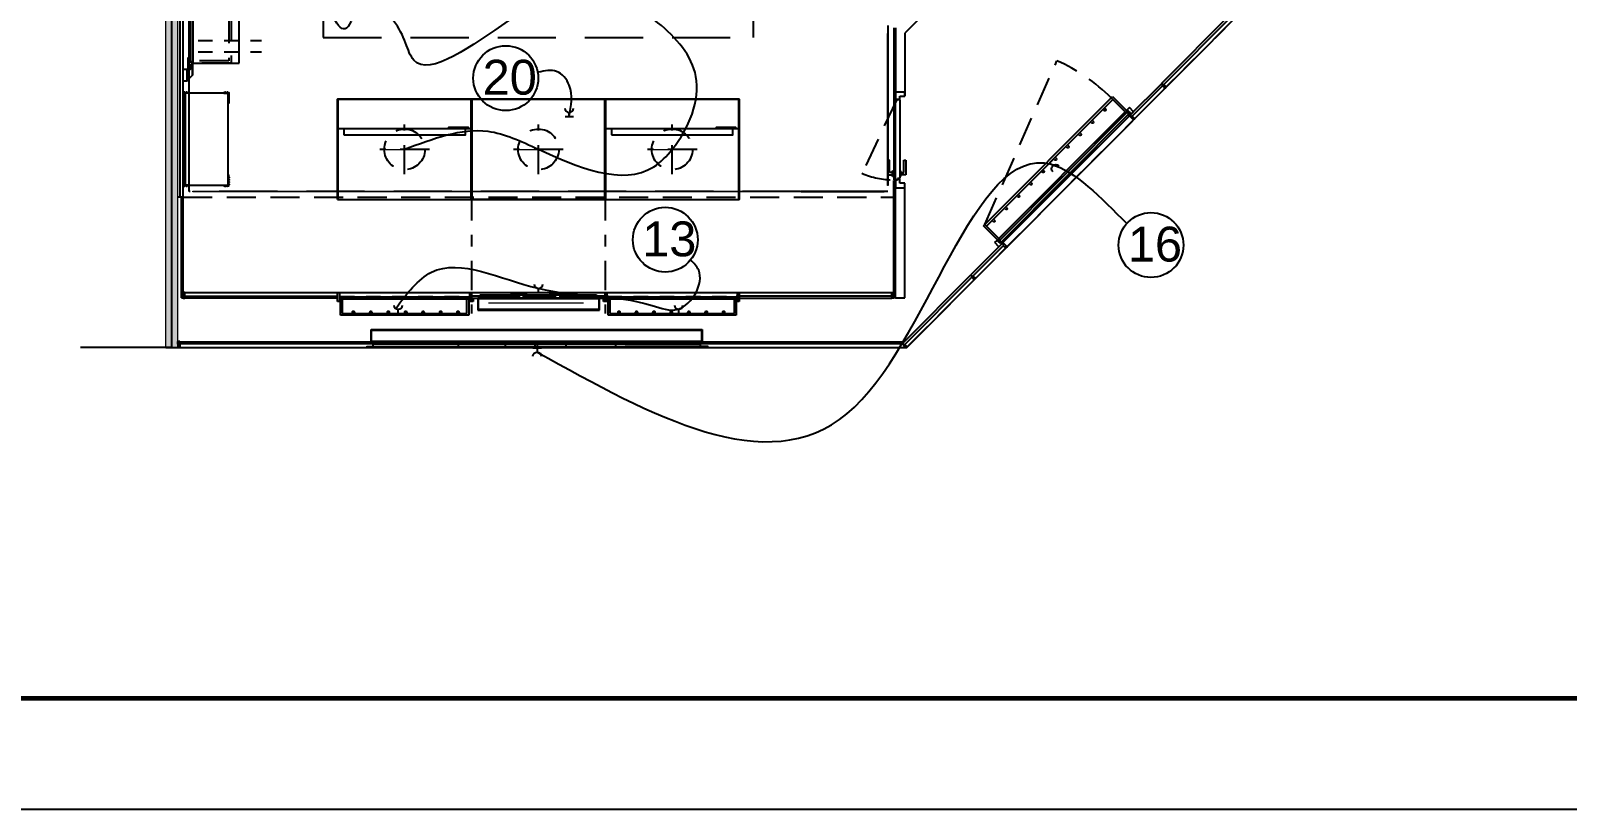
# Model space of a CAD drawing. Header units: millimetres. Extents: x 5896 to 6381, y 4295 to 4378.
# Drawn here: x 6308.44 to 6321.66, y 4349.11 to 4355.81 of the extents above; entities that cross this region are included whole.
import ezdxf

# ---------------------------------------------------------------- set-up
doc = ezdxf.new("R2010")
doc.units = ezdxf.units.MM
for name, pattern in [('DASHED', [0.75, 0.5, -0.25]), ('HIDDEN2', [0.1875, 0.125, -0.0625]), ('NASCOSTA', [0.375, 0.25, -0.125]), ('NASCOSTA2', [0.1875, 0.125, -0.0625]), ('PHANTOM2', [1.25, 0.625, -0.125, 0.125, -0.125, 0.125, -0.125]), ('TRATTEGGIATA', [0.75, 0.5, -0.25]), ('TRATTOPUNTO2', [0.5, 0.25, -0.125, 0, -0.125])]:
    doc.linetypes.add(name, pattern=pattern)
for name, color, linetype in [('A-GLAZING', 2, 'Continuous'), ('ax-arredo piani', 2, 'Continuous'), ('ax-arredo piani rossi', 1, 'Continuous'), ('ax-arredo proiezioni', 1, 'NASCOSTA'), ('ax-arredo sez', 6, 'Continuous'), ('AX-proiez vestiti', 1, 'NASCOSTA2'), ('AXlogo', 6, 'Continuous'), ('GA_X DIM', 8, 'Continuous'), ('Pareti02', 3, 'Continuous'), ('piani-rossi', 1, 'Continuous'), ('proiezioni', 2, 'NASCOSTA'), ('R-PIANI', 6, 'Continuous'), ('sezioni 02', 3, 'Continuous'), ('TESTI', 3, 'Continuous'), ('Urban', 6, 'Continuous'), ('VITI', 1, 'Continuous'), ('图框', 254, 'Continuous')]:
    doc.layers.add(name, color=color, linetype=linetype)
for name, color, linetype, true_color in [('Axis', 7, 'TRATTOPUNTO2', 0xe27a03), ('LD_beam', 7, 'DASHED', 0x7ec8c8), ('PROIEZ-FASCIONE', 7, 'TRATTEGGIATA', 0xb4b08e)]:
    doc.layers.add(name, color=color, linetype=linetype, true_color=true_color)
for name, color, linetype, lineweight, true_color in [('LD_light', 7, 'Continuous', 5, 0xf00000), ('R-HATCH', 7, 'Continuous', 9, 0xbababa), ('R-WALL', 7, 'Continuous', 9, 0xbababa)]:
    doc.layers.add(name, color=color, linetype=linetype, lineweight=lineweight, true_color=true_color)
doc.layers.add('R-BORDER', color=7, linetype='PHANTOM2', true_color=0xdb0000, plot=False)
doc.layers.add('sez-PHOTO', color=3, linetype='HIDDEN2', lineweight=15)
doc.styles.add('cart-inver', font='Arial.ttf')

# ---------------------------------------------------------------- blocks, each defined once
blk = doc.blocks.new('lamp A1')
at = {"layer": 'LD_light', "linetype": 'NASCOSTA'}
for p, q in [((300.794, 135.027), (300.794, 135.453)), ((300.581, 135.24), (301.007, 135.24))]:
    blk.add_line(p, q, dxfattribs=at)
blk.add_circle((300.794, 135.24), 0.175, dxfattribs=at)
blk = doc.blocks.new('ioo')
at = {"layer": 'LD_light', "elevation": 0}
blk.add_lwpolyline([(-3045, 2505), (-3067, 2505), (-3067, 2493), (-3045, 2493)], close=True, dxfattribs=at)
at = {"layer": 'LD_light', "ltscale": 0.1}
for radius in [11, 10]:
    blk.add_arc((-3056, 2506, 0), radius, 359.7956, 180.2044, dxfattribs=at)
blk = doc.blocks.new('bullone fianco')
at = {"layer": 'VITI'}
for p, q in [((0, 0.008), (-0.003, 0.008)), ((-0.003, 0), (-0.003, 0.007)), ((0, 0.006), (-0.003, 0.006)), ((0, 0.001), (-0.003, 0.001)), ((0, -0.001), (0, 0.008)), ((0, 0.007), (0, 0.008)), ((0, 0), (0, 0.007)), ((0, 0.007), (0, 0.007)), ((0, 0), (0, -0.001)), ((0, 0), (0, 0)), ((0, -0.001), (-0.003, -0.001))]:
    blk.add_line(p, q, dxfattribs=at)
for centre, radius, start, end in [((-0.001, 0.007), 0.00209, 147.1328, 212.8672), ((0.005, 0.004), 0.00787, 163.2213, 196.7787), ((-0.001, 0), 0.00209, 147.1328, 212.8672)]:
    blk.add_arc(centre, radius, start, end, dxfattribs=at)
blk = doc.blocks.new('112')
at = {"layer": 'R-HATCH', "ltscale": 10000}
h = blk.add_hatch(color=253, dxfattribs=at)
h.dxf.hatch_style = 1
h.paths.add_polyline_path([(6087.631, 4402.189), (6087.631, 4414.014), (6087.731, 4414.014), (6087.731, 4402.189)])
at = {"layer": 'A-GLAZING', "color": 253}
for p, q in [((6095.898, 4404.214), (6095.907, 4404.223)), ((6095.907, 4404.223), (6095.924, 4404.207)), ((6094.795, 4403.126), (6095.882, 4404.217)), ((6094.8, 4403.11), (6095.898, 4404.212)), ((6095.913, 4404.198), (6094.815, 4403.096)), ((6095.918, 4404.182), (6094.831, 4403.091)), ((6095.915, 4404.198), (6095.898, 4404.214)), ((6095.898, 4404.212), (6095.898, 4404.212)), ((6095.898, 4404.212), (6095.901, 4404.212)), ((6095.901, 4404.212), (6095.913, 4404.2)), ((6095.913, 4404.2), (6095.913, 4404.198)), ((6095.913, 4404.198), (6095.913, 4404.198)), ((6095.924, 4404.207), (6095.915, 4404.198)), ((6094.798, 4403.11), (6094.789, 4403.101)), ((6094.789, 4403.101), (6094.806, 4403.085)), ((6094.815, 4403.094), (6094.798, 4403.11)), ((6094.8, 4403.108), (6094.8, 4403.11)), ((6094.812, 4403.096), (6094.8, 4403.108)), ((6094.806, 4403.085), (6094.815, 4403.094)), ((6094.815, 4403.096), (6094.812, 4403.096))]:
    blk.add_line(p, q, dxfattribs=at)
at = {"layer": 'ax-arredo piani', "color": 253}
for p, q in [((6087.795, 4402.661), (6089.11, 4402.661)), ((6089.123, 4402.661), (6092.548, 4402.661)), ((6092.561, 4402.661), (6093.877, 4402.661))]:
    blk.add_line(p, q, dxfattribs=at)
at = {"layer": 'ax-arredo piani', "color": 253, "elevation": 0}
for points in [[(6088.263, 4404.635), (6088.263, 4405.827), (6087.863, 4405.827), (6087.863, 4404.635)], [(6088.167, 4403.585), (6088.167, 4403.585), (6088.167, 4404.377), (6088.167, 4404.377), (6088.167, 4404.377), (6087.798, 4404.377), (6087.798, 4403.585), (6088.167, 4403.585)], [(6088.17, 4404.292), (6088.167, 4404.292), (6088.167, 4404.341), (6088.17, 4404.341)], [(6089.109, 4403.461), (6090.261, 4403.461), (6090.261, 4404.326), (6089.109, 4404.326)], [(6090.261, 4403.461), (6091.41, 4403.461), (6091.41, 4404.326), (6090.261, 4404.326)], [(6090.264, 4403.464), (6091.407, 4403.464), (6091.407, 4404.323), (6090.264, 4404.323)], [(6091.41, 4403.461), (6092.562, 4403.461), (6092.562, 4404.326), (6091.41, 4404.326)], [(6089.109, 4403.461), (6089.109, 4404.072), (6090.261, 4404.072), (6090.261, 4403.461), (6090.258, 4403.461), (6090.258, 4404.069), (6089.112, 4404.069), (6089.112, 4403.461)], [(6089.162, 4404.019), (6090.208, 4404.019), (6090.208, 4404.069), (6089.162, 4404.069)], [(6090.231, 4404.072), (6090.066, 4404.072), (6090.066, 4404.085), (6090.231, 4404.085)], [(6091.41, 4403.461), (6091.41, 4404.072), (6092.562, 4404.072), (6092.562, 4403.461), (6092.559, 4403.461), (6092.559, 4404.069), (6091.413, 4404.069), (6091.413, 4403.461)], [(6091.463, 4404.019), (6092.509, 4404.019), (6092.509, 4404.069), (6091.463, 4404.069)], [(6092.532, 4404.072), (6092.367, 4404.072), (6092.367, 4404.085), (6092.532, 4404.085)], [(6088.17, 4403.67), (6088.167, 4403.67), (6088.167, 4403.621), (6088.17, 4403.621)]]:
    blk.add_lwpolyline(points, close=True, dxfattribs=at)
for points in [[(6089.112, 4404.072), (6089.109, 4404.072), (6089.109, 4404.326), (6090.261, 4404.326)], [(6090.261, 4404.326), (6090.261, 4404.072), (6090.258, 4404.072), (6090.258, 4404.323), (6089.112, 4404.323), (6089.112, 4404.072)], [(6091.413, 4404.072), (6091.41, 4404.072), (6091.41, 4404.326), (6092.562, 4404.326)], [(6092.562, 4404.326), (6092.562, 4404.072), (6092.559, 4404.072), (6092.559, 4404.323), (6091.413, 4404.323), (6091.413, 4404.072)]]:
    blk.add_lwpolyline(points, dxfattribs=at)
at = {"layer": 'ax-arredo piani rossi', "color": 253}
for p, q in [((6090.335, 4402.631), (6090.335, 4402.641)), ((6090.335, 4402.641), (6091.335, 4402.641)), ((6090.74, 4402.641), (6090.596, 4402.641)), ((6090.596, 4402.641), (6090.596, 4402.631)), ((6090.74, 4402.631), (6090.74, 4402.641)), ((6091.077, 4402.641), (6090.928, 4402.641)), ((6090.928, 4402.641), (6090.928, 4402.631)), ((6091.077, 4402.631), (6091.077, 4402.641)), ((6091.335, 4402.641), (6091.335, 4402.631)), ((6090.236, 4402.621), (6089.134, 4402.621)), ((6089.149, 4402.606), (6090.221, 4402.606)), ((6090.63, 4402.631), (6090.335, 4402.631)), ((6090.596, 4402.631), (6090.63, 4402.631)), ((6090.706, 4402.631), (6090.74, 4402.631)), ((6090.928, 4402.631), (6090.983, 4402.631)), ((6091.335, 4402.631), (6091.019, 4402.631)), ((6091.019, 4402.631), (6091.077, 4402.631)), ((6092.537, 4402.621), (6091.435, 4402.621)), ((6091.45, 4402.606), (6092.522, 4402.606))]:
    blk.add_line(p, q, dxfattribs=at)
at = {"layer": 'ax-arredo proiezioni', "color": 253, "elevation": 0}
for points in [[(6087.883, 4405.827), (6088.192, 4405.827), (6088.192, 4404.635), (6087.883, 4404.635)], [(6087.883, 4405.807), (6088.172, 4405.807), (6088.172, 4404.655), (6087.883, 4404.655)]]:
    blk.add_lwpolyline(points, dxfattribs=at)
at = {"layer": 'ax-arredo sez', "color": 253}
for p, q in [((6093.891, 4404.938), (6093.891, 4404.326)), ((6093.906, 4404.938), (6093.906, 4404.326)), ((6093.906, 4404.321), (6093.891, 4404.321)), ((6093.891, 4404.321), (6093.891, 4403.631)), ((6093.906, 4403.631), (6093.906, 4404.321)), ((6095.762, 4404.337), (6094.675, 4403.246)), ((6094.689, 4403.232), (6095.776, 4404.323)), ((6095.762, 4404.337), (6095.772, 4404.348)), ((6095.776, 4404.323), (6095.762, 4404.337)), ((6095.882, 4404.217), (6095.762, 4404.337)), ((6095.772, 4404.348), (6095.893, 4404.228)), ((6095.893, 4404.228), (6095.882, 4404.217)), ((6093.891, 4403.631), (6093.906, 4403.631)), ((6093.891, 4402.616), (6093.891, 4403.626)), ((6093.906, 4402.616), (6093.906, 4403.626)), ((6087.766, 4402.616), (6087.766, 4403.481)), ((6087.781, 4402.631), (6087.781, 4403.481)), ((6094.664, 4403.235), (6094.675, 4403.246)), ((6094.785, 4403.115), (6094.664, 4403.235)), ((6094.675, 4403.246), (6094.689, 4403.232)), ((6094.675, 4403.246), (6094.795, 4403.126)), ((6094.795, 4403.126), (6094.785, 4403.115)), ((6087.782, 4402.661), (6087.781, 4402.66)), ((6087.781, 4402.66), (6087.781, 4402.631)), ((6087.795, 4402.661), (6087.782, 4402.661)), ((6087.796, 4402.66), (6087.795, 4402.661)), ((6087.796, 4402.614), (6087.796, 4402.66)), ((6089.109, 4402.66), (6089.11, 4402.661)), ((6089.109, 4402.583), (6089.109, 4402.66)), ((6089.11, 4402.661), (6089.123, 4402.661)), ((6089.123, 4402.661), (6089.124, 4402.66)), ((6089.124, 4402.66), (6089.124, 4402.631)), ((6090.246, 4402.66), (6090.247, 4402.661)), ((6090.246, 4402.583), (6090.246, 4402.66)), ((6090.247, 4402.661), (6090.26, 4402.661)), ((6090.26, 4402.661), (6090.261, 4402.66)), ((6090.261, 4402.66), (6090.261, 4402.631)), ((6090.639, 4402.641), (6090.63, 4402.641)), ((6090.63, 4402.641), (6090.63, 4402.614)), ((6090.639, 4402.614), (6090.639, 4402.641)), ((6090.674, 4402.641), (6090.706, 4402.641)), ((6090.674, 4402.614), (6090.674, 4402.641)), ((6090.706, 4402.641), (6090.706, 4402.614)), ((6090.83, 4402.641), (6090.838, 4402.641)), ((6090.83, 4402.614), (6090.83, 4402.641)), ((6090.838, 4402.641), (6090.838, 4402.614)), ((6090.983, 4402.641), (6091.019, 4402.641)), ((6090.983, 4402.614), (6090.983, 4402.641)), ((6091.019, 4402.641), (6091.019, 4402.614)), ((6091.41, 4402.66), (6091.411, 4402.661)), ((6091.41, 4402.583), (6091.41, 4402.66)), ((6091.411, 4402.661), (6091.424, 4402.661)), ((6091.424, 4402.661), (6091.425, 4402.66)), ((6091.425, 4402.66), (6091.425, 4402.631)), ((6092.547, 4402.66), (6092.548, 4402.661)), ((6092.547, 4402.583), (6092.547, 4402.66)), ((6092.548, 4402.661), (6092.561, 4402.661)), ((6092.561, 4402.661), (6092.562, 4402.66)), ((6092.562, 4402.66), (6092.562, 4402.631)), ((6093.876, 4402.66), (6093.877, 4402.661)), ((6093.876, 4402.614), (6093.876, 4402.66)), ((6093.877, 4402.661), (6093.89, 4402.661)), ((6093.89, 4402.661), (6093.891, 4402.66)), ((6093.891, 4402.66), (6093.891, 4402.631)), ((6087.766, 4402.616), (6087.781, 4402.616)), ((6087.781, 4402.631), (6087.781, 4402.631)), ((6087.781, 4402.631), (6087.781, 4402.614)), ((6087.781, 4402.614), (6087.796, 4402.614)), ((6087.796, 4402.614), (6087.796, 4402.631)), ((6087.796, 4402.631), (6089.109, 4402.631)), ((6089.109, 4402.614), (6087.796, 4402.614)), ((6089.124, 4402.583), (6089.109, 4402.583)), ((6089.124, 4402.631), (6089.124, 4402.631)), ((6089.124, 4402.631), (6089.124, 4402.583)), ((6089.128, 4402.631), (6089.126, 4402.631)), ((6089.126, 4402.631), (6089.126, 4402.616)), ((6089.126, 4402.616), (6089.132, 4402.616)), ((6089.128, 4402.618), (6089.128, 4402.631)), ((6089.132, 4402.618), (6089.128, 4402.618)), ((6089.134, 4402.631), (6089.132, 4402.631)), ((6089.132, 4402.631), (6089.132, 4402.618)), ((6089.132, 4402.616), (6089.132, 4402.599)), ((6089.132, 4402.599), (6089.134, 4402.599)), ((6089.134, 4402.599), (6089.134, 4402.631)), ((6089.134, 4402.621), (6089.149, 4402.606)), ((6089.134, 4402.466), (6089.134, 4402.621)), ((6089.149, 4402.606), (6089.149, 4402.481)), ((6090.221, 4402.606), (6090.236, 4402.621)), ((6090.221, 4402.481), (6090.221, 4402.606)), ((6090.236, 4402.599), (6090.236, 4402.631)), ((6090.236, 4402.631), (6090.238, 4402.631)), ((6090.236, 4402.621), (6090.236, 4402.466)), ((6090.238, 4402.599), (6090.236, 4402.599)), ((6090.238, 4402.631), (6090.238, 4402.618)), ((6090.238, 4402.618), (6090.242, 4402.618)), ((6090.244, 4402.616), (6090.238, 4402.616)), ((6090.238, 4402.616), (6090.238, 4402.599)), ((6090.242, 4402.618), (6090.242, 4402.631)), ((6090.242, 4402.631), (6090.244, 4402.631)), ((6090.244, 4402.631), (6090.244, 4402.616)), ((6090.261, 4402.583), (6090.246, 4402.583)), ((6090.63, 4402.631), (6090.261, 4402.631)), ((6090.261, 4402.631), (6090.261, 4402.614)), ((6090.261, 4402.631), (6090.261, 4402.631)), ((6090.261, 4402.631), (6090.261, 4402.583)), ((6090.261, 4402.614), (6090.63, 4402.614)), ((6090.261, 4402.614), (6090.276, 4402.614)), ((6090.261, 4402.583), (6090.261, 4402.614)), ((6090.276, 4402.583), (6090.261, 4402.583)), ((6090.276, 4402.614), (6090.276, 4402.583)), ((6090.32, 4402.614), (6090.316, 4402.614)), ((6090.316, 4402.614), (6090.316, 4402.51)), ((6090.316, 4402.51), (6091.36, 4402.51)), ((6090.32, 4402.514), (6090.32, 4402.614)), ((6091.356, 4402.614), (6090.32, 4402.614)), ((6090.32, 4402.614), (6090.32, 4402.611)), ((6090.32, 4402.611), (6091.356, 4402.611)), ((6091.356, 4402.514), (6090.32, 4402.514)), ((6090.63, 4402.614), (6090.639, 4402.614)), ((6090.674, 4402.631), (6090.639, 4402.631)), ((6090.639, 4402.631), (6090.674, 4402.631)), ((6090.639, 4402.631), (6090.674, 4402.631)), ((6090.639, 4402.614), (6090.674, 4402.614)), ((6090.706, 4402.614), (6090.674, 4402.614)), ((6090.83, 4402.631), (6090.706, 4402.631)), ((6090.706, 4402.631), (6090.83, 4402.631)), ((6090.706, 4402.614), (6090.83, 4402.614)), ((6090.838, 4402.614), (6090.83, 4402.614)), ((6090.983, 4402.631), (6090.838, 4402.631)), ((6090.838, 4402.631), (6090.983, 4402.631)), ((6090.838, 4402.614), (6090.983, 4402.614)), ((6091.019, 4402.614), (6090.983, 4402.614)), ((6091.41, 4402.631), (6091.019, 4402.631)), ((6091.019, 4402.614), (6091.41, 4402.614)), ((6091.356, 4402.614), (6091.356, 4402.514)), ((6091.36, 4402.614), (6091.356, 4402.614)), ((6091.356, 4402.611), (6091.356, 4402.614)), ((6091.36, 4402.51), (6091.36, 4402.614)), ((6091.395, 4402.614), (6091.41, 4402.614)), ((6091.395, 4402.583), (6091.395, 4402.614)), ((6091.41, 4402.583), (6091.395, 4402.583)), ((6091.41, 4402.614), (6091.41, 4402.631)), ((6091.41, 4402.614), (6091.41, 4402.583)), ((6091.425, 4402.583), (6091.41, 4402.583)), ((6091.425, 4402.631), (6091.425, 4402.631)), ((6091.425, 4402.631), (6091.425, 4402.583)), ((6091.429, 4402.631), (6091.427, 4402.631)), ((6091.427, 4402.631), (6091.427, 4402.616)), ((6091.427, 4402.616), (6091.433, 4402.616)), ((6091.429, 4402.618), (6091.429, 4402.631)), ((6091.433, 4402.618), (6091.429, 4402.618)), ((6091.435, 4402.631), (6091.433, 4402.631)), ((6091.433, 4402.631), (6091.433, 4402.618)), ((6091.433, 4402.616), (6091.433, 4402.599)), ((6091.433, 4402.599), (6091.435, 4402.599)), ((6091.435, 4402.599), (6091.435, 4402.631)), ((6091.435, 4402.621), (6091.45, 4402.606)), ((6091.435, 4402.466), (6091.435, 4402.621)), ((6091.45, 4402.606), (6091.45, 4402.481)), ((6092.522, 4402.606), (6092.537, 4402.621)), ((6092.522, 4402.481), (6092.522, 4402.606)), ((6092.537, 4402.599), (6092.537, 4402.631)), ((6092.537, 4402.631), (6092.539, 4402.631)), ((6092.537, 4402.621), (6092.537, 4402.466)), ((6092.539, 4402.599), (6092.537, 4402.599)), ((6092.539, 4402.631), (6092.539, 4402.618)), ((6092.539, 4402.618), (6092.543, 4402.618)), ((6092.545, 4402.616), (6092.539, 4402.616)), ((6092.539, 4402.616), (6092.539, 4402.599)), ((6092.543, 4402.618), (6092.543, 4402.631)), ((6092.543, 4402.631), (6092.545, 4402.631)), ((6092.545, 4402.631), (6092.545, 4402.616)), ((6092.562, 4402.583), (6092.547, 4402.583)), ((6093.876, 4402.631), (6092.562, 4402.631)), ((6092.562, 4402.631), (6092.562, 4402.631)), ((6092.562, 4402.631), (6092.562, 4402.583)), ((6092.562, 4402.614), (6093.876, 4402.614)), ((6093.876, 4402.614), (6093.876, 4402.631)), ((6093.891, 4402.614), (6093.876, 4402.614)), ((6093.891, 4402.631), (6093.891, 4402.631)), ((6093.891, 4402.631), (6093.891, 4402.614)), ((6090.236, 4402.466), (6089.134, 4402.466)), ((6089.149, 4402.481), (6090.221, 4402.481)), ((6092.537, 4402.466), (6091.435, 4402.466)), ((6091.45, 4402.481), (6092.522, 4402.481)), ((6089.396, 4402.238), (6089.396, 4402.343)), ((6089.396, 4402.343), (6092.244, 4402.343)), ((6089.401, 4402.238), (6089.401, 4402.338)), ((6089.401, 4402.338), (6092.239, 4402.338)), ((6092.239, 4402.338), (6092.239, 4402.238)), ((6092.244, 4402.343), (6092.244, 4402.238))]:
    blk.add_line(p, q, dxfattribs=at)
at = {"layer": 'ax-arredo sez', "color": 253, "elevation": 0}
for points in [[(6087.857, 4404.646), (6087.842, 4404.646), (6087.842, 4405.816), (6087.857, 4405.816), (6087.857, 4405.827), (6087.861, 4405.827), (6087.861, 4404.635), (6087.857, 4404.635), (6087.857, 4404.646)], [(6087.811, 4404.481), (6087.861, 4404.531), (6087.861, 4404.627), (6087.857, 4404.627), (6087.857, 4404.616), (6087.842, 4404.616), (6087.842, 4404.581), (6087.811, 4404.581), (6087.811, 4404.481), (6087.811, 4404.481)], [(6087.784, 4404.341), (6087.781, 4404.341), (6087.781, 4404.381), (6087.821, 4404.381), (6087.821, 4404.378), (6087.784, 4404.378), (6087.784, 4404.341)], [(6088.168, 4404.341), (6088.171, 4404.341), (6088.171, 4404.381), (6088.131, 4404.381), (6088.131, 4404.378), (6088.168, 4404.378), (6088.168, 4404.341)], [(6087.784, 4403.621), (6087.781, 4403.621), (6087.781, 4403.581), (6087.821, 4403.581), (6087.821, 4403.584), (6087.784, 4403.584), (6087.784, 4403.621)], [(6088.168, 4403.621), (6088.171, 4403.621), (6088.171, 4403.581), (6088.131, 4403.581), (6088.131, 4403.584), (6088.168, 4403.584), (6088.168, 4403.621)]]:
    blk.add_lwpolyline(points, dxfattribs=at)
for points in [[(6087.861, 4404.635), (6087.861, 4405.827), (6087.862, 4405.827), (6087.862, 4404.635)], [(6087.827, 4404.681), (6087.827, 4404.581), (6087.824, 4404.581), (6087.824, 4404.681)], [(6087.827, 4404.681), (6087.827, 4404.581), (6087.824, 4404.581), (6087.824, 4404.681)], [(6087.827, 4404.681), (6087.827, 4404.646), (6087.842, 4404.646), (6087.842, 4404.681)], [(6087.827, 4404.681), (6087.827, 4404.646), (6087.842, 4404.646), (6087.842, 4404.681)], [(6087.857, 4404.646), (6087.857, 4404.616), (6087.827, 4404.616), (6087.827, 4404.646)], [(6087.857, 4404.646), (6087.857, 4404.616), (6087.827, 4404.616), (6087.827, 4404.646)], [(6087.854, 4404.643), (6087.854, 4404.619), (6087.83, 4404.619), (6087.83, 4404.643)], [(6087.854, 4404.643), (6087.854, 4404.619), (6087.83, 4404.619), (6087.83, 4404.643)], [(6087.861, 4404.531), (6087.861, 4404.627), (6087.862, 4404.627), (6087.862, 4404.531)], [(6087.842, 4404.616), (6087.842, 4404.581), (6087.827, 4404.581), (6087.827, 4404.616)], [(6087.842, 4404.616), (6087.842, 4404.581), (6087.827, 4404.581), (6087.827, 4404.616)], [(6087.797, 4403.584), (6087.784, 4403.584), (6087.784, 4404.378), (6087.797, 4404.378)]]:
    blk.add_lwpolyline(points, close=True, dxfattribs=at)
at = {"layer": 'AX-proiez vestiti', "color": 253}
for p, q in [((6087.909, 4404.831), (6088.454, 4404.831)), ((6087.909, 4404.731), (6088.454, 4404.731))]:
    blk.add_line(p, q, dxfattribs=at)
at = {"layer": 'Axis', "color": 253}
for p, q in [((6090.261, 4403.532), (6090.261, 4402.481)), ((6091.41, 4403.532), (6091.41, 4402.481))]:
    blk.add_line(p, q, dxfattribs=at)
at = {"layer": 'AXlogo', "color": 253}
for p, q in [((6089.415, 4402.194), (6089.415, 4402.219)), ((6089.415, 4402.219), (6092.228, 4402.219)), ((6092.228, 4402.194), (6089.415, 4402.194)), ((6092.228, 4402.219), (6092.228, 4402.194))]:
    blk.add_line(p, q, dxfattribs=at)
at = {"layer": 'DEFPOINTS', "color": 253}
for p, q in [((6087.811, 4404.581), (6087.781, 4404.581)), ((6087.811, 4404.481), (6087.781, 4404.481)), ((6087.811, 4404.381), (6087.781, 4404.381))]:
    blk.add_line(p, q, dxfattribs=at)
at = {"layer": 'Pareti02', "color": 253}
for p, q in [((6087.756, 4403.481), (6087.756, 4411.881)), ((6087.781, 4403.481), (6087.781, 4411.881)), ((6095.331, 4406.242), (6093.986, 4404.892)), ((6093.986, 4404.892), (6093.986, 4404.406)), ((6093.986, 4404.508), (6093.986, 4404.351)), ((6096.196, 4404.462), (6096.193, 4404.458)), ((6096.193, 4404.458), (6096.207, 4404.444)), ((6096.211, 4404.448), (6096.196, 4404.462)), ((6096.207, 4404.444), (6096.204, 4404.44)), ((6096.204, 4404.44), (6096.225, 4404.419)), ((6096.214, 4404.451), (6096.211, 4404.448)), ((6096.235, 4404.43), (6096.214, 4404.451)), ((6096.225, 4404.419), (6096.235, 4404.43)), ((6093.906, 4404.326), (6093.891, 4404.326)), ((6094.675, 4403.246), (6095.762, 4404.337)), ((6093.906, 4403.626), (6093.891, 4403.626)), ((6093.986, 4402.616), (6093.986, 4403.601)), ((6093.986, 4403.113), (6093.986, 4403.601)), ((6087.781, 4403.481), (6087.731, 4403.481)), ((6094.551, 4402.81), (6094.555, 4402.814)), ((6094.565, 4402.796), (6094.551, 4402.81)), ((6094.555, 4402.814), (6094.569, 4402.8)), ((6094.562, 4402.793), (6094.565, 4402.796)), ((6094.583, 4402.771), (6094.562, 4402.793)), ((6094.569, 4402.8), (6094.573, 4402.803)), ((6094.573, 4402.803), (6094.594, 4402.782)), ((6094.594, 4402.782), (6094.583, 4402.771)), ((6093.906, 4402.616), (6093.891, 4402.616)), ((6093.906, 4402.616), (6093.986, 4402.616)), ((6093.965, 4402.222), (6093.969, 4402.226)), ((6093.98, 4402.208), (6093.965, 4402.222)), ((6093.969, 4402.226), (6093.983, 4402.212)), ((6093.976, 4402.205), (6093.98, 4402.208)), ((6093.997, 4402.183), (6093.976, 4402.205)), ((6093.983, 4402.212), (6093.987, 4402.215)), ((6093.987, 4402.215), (6094.008, 4402.194)), ((6094.008, 4402.194), (6093.997, 4402.183))]:
    blk.add_line(p, q, dxfattribs=at)
at = {"layer": 'piani-rossi', "color": 253}
for p, q in [((6093.855, 4403.8), (6093.837, 4403.8)), ((6093.837, 4403.8), (6093.837, 4403.673)), ((6093.855, 4403.695), (6093.855, 4403.8)), ((6093.881, 4403.695), (6093.855, 4403.695)), ((6093.881, 4403.661), (6093.881, 4403.708)), ((6093.881, 4403.708), (6093.891, 4403.708)), ((6093.881, 4403.673), (6093.881, 4403.695)), ((6093.891, 4403.708), (6093.891, 4403.661)), ((6093.953, 4403.708), (6093.943, 4403.708)), ((6093.943, 4403.708), (6093.943, 4403.661)), ((6093.953, 4403.661), (6093.953, 4403.708)), ((6093.953, 4403.673), (6093.953, 4403.695)), ((6093.953, 4403.695), (6093.979, 4403.695)), ((6093.979, 4403.695), (6093.979, 4403.8)), ((6093.979, 4403.8), (6093.997, 4403.8)), ((6093.997, 4403.8), (6093.997, 4403.673)), ((6093.837, 4403.673), (6093.881, 4403.673)), ((6093.891, 4403.661), (6093.881, 4403.661)), ((6093.943, 4403.661), (6093.953, 4403.661)), ((6093.997, 4403.673), (6093.953, 4403.673))]:
    blk.add_line(p, q, dxfattribs=at)
at = {"layer": 'PROIEZ-FASCIONE', "color": 253}
for p, q in [((6087.831, 4403.531), (6087.831, 4412.314)), ((6093.841, 4404.959), (6093.841, 4403.531)), ((6093.841, 4403.531), (6087.831, 4403.531))]:
    blk.add_line(p, q, dxfattribs=at)
at = {"layer": 'proiezioni', "color": 253}
for p, q in [((6094.008, 4402.194), (6108.084, 4416.324)), ((6094.675, 4403.246), (6095.295, 4404.656)), ((6093.917, 4404.321), (6093.618, 4403.687)), ((6089.685, 4403.68), (6089.685, 4404.107)), ((6090.836, 4403.68), (6090.836, 4404.107)), ((6091.986, 4403.68), (6091.986, 4404.107)), ((6089.898, 4403.893), (6089.472, 4403.893)), ((6091.049, 4403.893), (6090.622, 4403.893)), ((6092.2, 4403.893), (6091.773, 4403.893)), ((6087.781, 4403.481), (6093.891, 4403.481))]:
    blk.add_line(p, q, dxfattribs=at)
for centre in [(6089.685, 4403.893), (6090.836, 4403.893), (6091.986, 4403.893)]:
    blk.add_circle(centre, 0.175, dxfattribs=at)
for centre, radius, start, end in [((6094.675, 4403.246), 1.54, 45.109, 66.2595), ((6093.891, 4404.321), 0.69, 246.6992, 270)]:
    blk.add_arc(centre, radius, start, end, dxfattribs=at)
at = {"layer": 'R-BORDER', "color": 253, "ltscale": 10000}
for p, q in [((6087.681, 4414.089), (6087.681, 4402.189)), ((6094.003, 4402.189), (6104.089, 4412.314)), ((6087.631, 4402.189), (6094.003, 4402.189)), ((6087.681, 4402.189), (6087.631, 4402.189))]:
    blk.add_line(p, q, dxfattribs=at)
at = {"layer": 'R-PIANI', "color": 253, "ltscale": 10000}
blk.add_line((6087.631, 4402.189), (6086.899, 4402.189), dxfattribs=at)
at = {"layer": 'R-WALL', "color": 253, "ltscale": 10000}
for p, q in [((6087.631, 4402.189), (6087.631, 4414.014)), ((6087.731, 4414.014), (6087.731, 4402.189)), ((6087.731, 4402.189), (6087.631, 4402.189))]:
    blk.add_line(p, q, dxfattribs=at)
at = {"layer": 'sez-PHOTO', "color": 253}
for p, q in [((6089.128, 4402.631), (6090.242, 4402.631)), ((6091.429, 4402.631), (6092.543, 4402.631))]:
    blk.add_line(p, q, dxfattribs=at)
at = {"layer": 'sezioni 02', "color": 253}
for p, q in [((6093.906, 4404.386), (6093.906, 4404.326)), ((6093.986, 4404.386), (6093.906, 4404.386)), ((6093.986, 4404.351), (6093.986, 4404.386)), ((6095.925, 4404.189), (6096.193, 4404.458)), ((6096.207, 4404.444), (6095.939, 4404.175)), ((6096.193, 4404.458), (6096.207, 4404.444)), ((6093.906, 4404.326), (6093.943, 4404.329)), ((6093.906, 4403.631), (6093.906, 4404.321)), ((6093.906, 4404.321), (6093.943, 4404.321)), ((6093.943, 4404.329), (6093.943, 4404.351)), ((6093.943, 4404.351), (6093.986, 4404.351)), ((6093.943, 4404.321), (6093.943, 4403.646)), ((6095.898, 4404.233), (6095.882, 4404.217)), ((6095.892, 4404.208), (6095.907, 4404.223)), ((6095.918, 4404.253), (6095.898, 4404.233)), ((6095.907, 4404.223), (6095.898, 4404.233)), ((6095.898, 4404.233), (6095.924, 4404.207)), ((6095.953, 4404.217), (6095.918, 4404.253)), ((6095.882, 4404.217), (6095.892, 4404.208)), ((6095.924, 4404.207), (6095.908, 4404.191)), ((6095.908, 4404.191), (6095.918, 4404.182)), ((6095.918, 4404.182), (6095.953, 4404.217)), ((6095.925, 4404.189), (6095.918, 4404.182)), ((6095.918, 4404.182), (6095.953, 4404.147)), ((6095.939, 4404.175), (6095.925, 4404.189)), ((6095.939, 4404.175), (6095.925, 4404.189)), ((6095.942, 4404.178), (6095.939, 4404.175)), ((6095.964, 4404.157), (6095.942, 4404.178)), ((6095.953, 4404.147), (6095.964, 4404.157)), ((6093.923, 4403.634), (6093.906, 4403.631)), ((6093.906, 4403.631), (6093.906, 4403.631)), ((6093.925, 4403.629), (6093.906, 4403.626)), ((6093.906, 4403.626), (6093.906, 4403.561)), ((6093.943, 4403.646), (6093.923, 4403.643)), ((6093.923, 4403.643), (6093.923, 4403.634)), ((6093.943, 4403.641), (6093.925, 4403.638)), ((6093.925, 4403.638), (6093.925, 4403.629)), ((6093.943, 4403.601), (6093.943, 4403.641)), ((6093.986, 4403.601), (6093.943, 4403.601)), ((6093.986, 4403.561), (6093.986, 4403.601)), ((6093.906, 4403.561), (6093.986, 4403.561)), ((6094.823, 4403.083), (6094.555, 4402.814)), ((6094.569, 4402.8), (6094.837, 4403.069)), ((6094.76, 4403.091), (6094.78, 4403.11)), ((6094.795, 4403.055), (6094.76, 4403.091)), ((6094.78, 4403.11), (6094.795, 4403.126)), ((6094.78, 4403.11), (6094.806, 4403.085)), ((6094.789, 4403.101), (6094.78, 4403.11)), ((6094.805, 4403.117), (6094.789, 4403.101)), ((6094.795, 4403.126), (6094.805, 4403.117)), ((6094.831, 4403.091), (6094.795, 4403.055)), ((6094.806, 4403.085), (6094.821, 4403.1)), ((6094.821, 4403.1), (6094.831, 4403.091)), ((6094.837, 4403.069), (6094.823, 4403.083)), ((6094.824, 4403.084), (6094.831, 4403.091)), ((6094.838, 4403.07), (6094.824, 4403.084)), ((6094.831, 4403.091), (6094.866, 4403.056)), ((6094.834, 4403.066), (6094.838, 4403.07)), ((6094.856, 4403.045), (6094.834, 4403.066)), ((6094.866, 4403.056), (6094.856, 4403.045)), ((6094.555, 4402.814), (6094.569, 4402.8)), ((6087.741, 4402.239), (6087.731, 4402.239)), ((6087.731, 4402.239), (6087.731, 4402.218)), ((6087.731, 4402.218), (6087.741, 4402.218)), ((6087.741, 4402.218), (6087.741, 4402.239)), ((6087.751, 4402.239), (6087.741, 4402.239)), ((6087.741, 4402.239), (6087.741, 4402.189)), ((6087.741, 4402.189), (6087.756, 4402.189)), ((6087.751, 4402.219), (6087.751, 4402.239)), ((6087.756, 4402.219), (6087.751, 4402.219)), ((6087.756, 4402.189), (6087.756, 4402.219)), ((6090.554, 4402.238), (6090.147, 4402.238)), ((6090.147, 4402.238), (6090.147, 4402.194)), ((6090.147, 4402.194), (6090.554, 4402.194)), ((6090.554, 4402.194), (6090.554, 4402.238)), ((6090.829, 4402.238), (6090.806, 4402.238)), ((6090.806, 4402.238), (6090.806, 4402.194)), ((6090.806, 4402.194), (6090.829, 4402.194)), ((6090.829, 4402.194), (6090.829, 4402.238)), ((6091.502, 4402.238), (6091.072, 4402.238)), ((6091.072, 4402.238), (6091.072, 4402.194)), ((6091.072, 4402.194), (6091.502, 4402.194)), ((6091.502, 4402.194), (6091.502, 4402.238))]:
    blk.add_line(p, q, dxfattribs=at)
at = {"layer": 'Urban', "color": 253}
for p, q in [((6096.196, 4404.462), (6096.792, 4405.059)), ((6096.806, 4405.045), (6096.211, 4404.448)), ((6096.211, 4404.448), (6096.196, 4404.462)), ((6094.551, 4402.81), (6093.969, 4402.226)), ((6093.983, 4402.212), (6094.565, 4402.796)), ((6094.565, 4402.796), (6094.551, 4402.81)), ((6092.239, 4402.241), (6089.401, 4402.241)), ((6089.401, 4402.241), (6089.401, 4402.238)), ((6092.239, 4402.238), (6092.239, 4402.241)), ((6087.751, 4402.219), (6087.751, 4402.238)), ((6087.751, 4402.238), (6093.969, 4402.238)), ((6093.969, 4402.219), (6087.751, 4402.219)), ((6089.401, 4402.238), (6092.239, 4402.238)), ((6093.969, 4402.238), (6093.969, 4402.219)), ((6093.969, 4402.226), (6093.983, 4402.212))]:
    blk.add_line(p, q, dxfattribs=at)
at = {"layer": 'VITI', "color": 253, "elevation": 0}
for points in [[(6087.821, 4404.382), (6087.821, 4404.381), (6087.781, 4404.381), (6087.781, 4404.382)], [(6087.821, 4403.581), (6087.821, 4403.58), (6087.781, 4403.58), (6087.781, 4403.581)]]:
    blk.add_lwpolyline(points, close=True, dxfattribs=at)
for points in [[(6088.131, 4404.381), (6088.131, 4404.382), (6088.172, 4404.382), (6088.172, 4404.292), (6088.171, 4404.292), (6088.171, 4404.381), (6088.131, 4404.381)], [(6088.131, 4403.581), (6088.131, 4403.58), (6088.172, 4403.58), (6088.172, 4403.67), (6088.171, 4403.67), (6088.171, 4403.581), (6088.131, 4403.581)]]:
    blk.add_lwpolyline(points, dxfattribs=at)
at = {"layer": 'VITI', "color": 253}
for p, rotation in [((6087.787, 4404.382), 270), ((6087.807, 4404.382), 270), ((6087.814, 4403.58), 90), ((6088.145, 4403.58), 90), ((6088.165, 4403.58), 90), ((6088.172, 4403.655), 180), ((6088.172, 4403.635), 180), ((6088.172, 4403.615), 180), ((6088.172, 4403.595), 180)]:
    blk.add_blockref('bullone fianco', p, dxfattribs=dict(at, rotation=rotation))
at = {"layer": 'VITI', "color": 253, "xscale": -1}
for p, rotation in [((6088.145, 4404.382), 90), ((6088.165, 4404.382), 90), ((6087.787, 4403.58), 270)]:
    blk.add_blockref('bullone fianco', p, dxfattribs=dict(at, rotation=rotation))
for p in [(6088.172, 4404.368), (6088.172, 4404.348), (6088.172, 4404.328), (6088.172, 4404.308)]:
    blk.add_blockref('bullone fianco', p, dxfattribs=at)
blk = doc.blocks.new('121')
at = {"color": 6}
for p, q in [((6167.084, 4403.498), (6167.157, 4403.498)), ((6167.12, 4403.498), (6167.12, 4403.535))]:
    blk.add_line(p, q, dxfattribs=at)
blk.add_arc((6167.12, 4403.571), 0.0366, 180, 0, dxfattribs=at)
blk = doc.blocks.new('tukuang')
at = {"layer": '图框'}
blk.add_lwpolyline([(0, 0), (4200, 0), (4200, 2969.7), (0, 2969.7)], close=True, dxfattribs=at)
at = {"layer": '图框', "const_width": 4.24}
blk.add_lwpolyline([(212.1, 2870.7), (4101, 2870.7), (4101, 99), (212.1, 99)], close=True, dxfattribs=at)

msp = doc.modelspace()

# ---------------------------------------------------------------- hatches: boundary and pattern name
at = {"layer": 'LD_light'}
h = msp.add_hatch(color=256, dxfattribs=at)
h.dxf.hatch_style = 1
h.paths.add_polyline_path([(6309.799, 4355.797), (6309.799, 4357.105), (6309.804, 4357.105), (6309.804, 4355.797)])
h = msp.add_hatch(color=256, dxfattribs=at)
h.dxf.hatch_style = 1
h.paths.add_polyline_path([(6309.799, 4354.489), (6309.799, 4355.797), (6309.804, 4355.797), (6309.804, 4354.489)])
h = msp.add_hatch(color=256, dxfattribs=at)
h.dxf.hatch_style = 1
h.paths.add_polyline_path([(6315.809, 4354.479), (6315.809, 4355.787), (6315.814, 4355.787), (6315.814, 4354.479)])
h = msp.add_hatch(color=256, dxfattribs=at)
h.dxf.hatch_style = 1
h.paths.add_polyline_path([(6309.834, 4354.431), (6311.142, 4354.431), (6311.142, 4354.426), (6309.834, 4354.426)])
h = msp.add_hatch(color=256, dxfattribs=at)
h.dxf.hatch_style = 1
h.paths.add_polyline_path([(6311.142, 4354.431), (6312.45, 4354.431), (6312.45, 4354.426), (6311.142, 4354.426)])
h = msp.add_hatch(color=256, dxfattribs=at)
h.dxf.hatch_style = 1
h.paths.add_polyline_path([(6312.45, 4354.431), (6313.758, 4354.431), (6313.758, 4354.426), (6312.45, 4354.426)])
h = msp.add_hatch(color=256, dxfattribs=at)
h.dxf.hatch_style = 1
h.paths.add_polyline_path([(6313.758, 4354.431), (6315.066, 4354.431), (6315.066, 4354.426), (6313.758, 4354.426)])
h = msp.add_hatch(color=256, dxfattribs=at)
h.dxf.hatch_style = 1
h.paths.add_polyline_path([(6315.066, 4354.426), (6315.78, 4354.426), (6315.78, 4354.431), (6315.066, 4354.431)])
h = msp.add_hatch(color=256, dxfattribs=at)
h.dxf.hatch_style = 1
h.paths.add_polyline_path([(6312.38, 4353.471), (6313.193, 4353.471), (6313.193, 4353.466), (6312.38, 4353.466)])
h = msp.add_hatch(color=256, dxfattribs=at)
h.dxf.hatch_style = 1
h.paths.add_polyline_path([(6312.429, 4353.471), (6313.143, 4353.471), (6313.143, 4353.466), (6312.429, 4353.466)])
h = msp.add_hatch(color=256, dxfattribs=at)
h.dxf.hatch_style = 1
h.paths.add_polyline_path([(6311.332, 4353.096), (6312.442, 4353.096), (6312.442, 4353.091), (6311.332, 4353.091)])
h = msp.add_hatch(color=256, dxfattribs=at)
h.dxf.hatch_style = 1
h.paths.add_polyline_path([(6312.442, 4353.096), (6313.552, 4353.096), (6313.552, 4353.091), (6312.442, 4353.091)])
h = msp.add_hatch(color=256, dxfattribs=at)
h.dxf.hatch_style = 1
h.paths.add_polyline_path([(6313.552, 4353.091), (6314.266, 4353.091), (6314.266, 4353.096), (6313.552, 4353.096)])

# ---------------------------------------------------------------- linework, layer by layer
at = {"color": 6}
for centre in [(6312.526, 4355.403), (6313.898, 4354.013), (6318.075, 4353.967)]:
    msp.add_circle(centre, 0.279, dxfattribs=at)
at = {"color": 1}
msp.add_spline([(6311.656, 4354.791), (6312.372, 4354.946), (6312.807, 4354.791), (6313.8, 4354.641), (6313.958, 4354.791), (6314.161, 4355.418), (6313.835, 4355.879), (6313.222, 4356.156), (6312.548, 4355.895), (6311.734, 4355.559), (6311.56, 4355.895), (6311.245, 4356.004), (6311.195, 4355.894), (6310.836, 4356.966), (6311.195, 4357.804), (6311.452, 4358.011), (6311.633, 4357.789), (6312.286, 4357.619), (6314.363, 4357.82), (6314.693, 4357.82), (6314.511, 4358.836), (6314.334, 4359.337), (6314.014, 4359.558), (6313.567, 4359.337), (6312.959, 4359.15), (6312.807, 4359.354), (6312.494, 4359.521), (6311.978, 4359.369), (6311.597, 4359.073), (6311.56, 4359.369), (6311.269, 4359.433), (6311.195, 4359.354), (6311.092, 4358.804), (6311.274, 4358.644)], degree=3, dxfattribs=at)
at = {"color": 6}
msp.add_open_spline([(6313.072, 4355.072), (6313.089, 4355.164), (6313.117, 4355.31), (6312.973, 4355.491), (6312.862, 4355.467), (6312.806, 4355.454), (6312.806, 4355.454), (6312.806, 4355.454), (6312.806, 4355.454), (6312.804, 4355.454), (6312.803, 4355.453), (6312.801, 4355.453)], degree=3, knots=[0, 0, 0, 0, 0.2690367, 0.4305094, 0.5880926, 0.5880926, 0.5880926, 0.5880926, 0.5880927, 0.5880927, 0.5933994, 0.5933994, 0.5933994, 0.5933994], dxfattribs=at)
for points in [[(6312.797, 4353.046), (6315.46, 4352.515), (6317.217, 4354.662), (6317.867, 4354.152)], [(6311.58, 4353.421), (6311.887, 4353.733), (6312.801, 4353.595), (6313.785, 4353.447), (6314.008, 4353.415), (6314.185, 4353.75), (6314.116, 4353.838)]]:
    msp.add_spline(points, degree=3, dxfattribs=at)
at = {"layer": 'Axis'}
for p, q in [((6312.232, 4354.43), (6312.232, 4353.378)), ((6313.382, 4354.43), (6313.382, 4353.378))]:
    msp.add_line(p, q, dxfattribs=at)
at = {"layer": 'LD_beam', "elevation": 0}
msp.add_lwpolyline([(6310.957, 4356.004), (6310.957, 4355.754), (6314.657, 4355.754), (6314.657, 4356.004)], close=True, dxfattribs=at)
at = {"layer": 'LD_light', "elevation": 0}
for points in [[(6309.799, 4355.797), (6309.799, 4357.105), (6309.804, 4357.105), (6309.804, 4355.797)], [(6309.799, 4354.489), (6309.799, 4355.797), (6309.804, 4355.797), (6309.804, 4354.489)], [(6315.809, 4354.479), (6315.809, 4355.787), (6315.814, 4355.787), (6315.814, 4354.479)], [(6309.834, 4354.431), (6311.142, 4354.431), (6311.142, 4354.426), (6309.834, 4354.426)], [(6311.142, 4354.431), (6312.45, 4354.431), (6312.45, 4354.426), (6311.142, 4354.426)], [(6312.45, 4354.431), (6313.758, 4354.431), (6313.758, 4354.426), (6312.45, 4354.426)], [(6313.758, 4354.431), (6315.066, 4354.431), (6315.066, 4354.426), (6313.758, 4354.426)], [(6315.066, 4354.426), (6315.78, 4354.426), (6315.78, 4354.431), (6315.066, 4354.431)], [(6312.38, 4353.471), (6313.193, 4353.471), (6313.193, 4353.466), (6312.38, 4353.466)], [(6312.429, 4353.471), (6313.143, 4353.471), (6313.143, 4353.466), (6312.429, 4353.466)], [(6311.332, 4353.096), (6312.64, 4353.096), (6312.64, 4353.091), (6311.332, 4353.091)], [(6311.332, 4353.096), (6312.442, 4353.096), (6312.442, 4353.091), (6311.332, 4353.091)], [(6312.442, 4353.096), (6313.552, 4353.096), (6313.552, 4353.091), (6312.442, 4353.091)], [(6313.552, 4353.091), (6314.266, 4353.091), (6314.266, 4353.096), (6313.552, 4353.096)]]:
    msp.add_lwpolyline(points, close=True, dxfattribs=at)

# ---------------------------------------------------------------- block references
for name, p in [('112', (221.971, -49.103)), ('121', (145.952, -48.426)), ('121', (145.687, -49.94)), ('121', (144.481, -50.12)), ('121', (146.893, -50.12))]:
    msp.add_blockref(name, p)
at = {"xscale": -1}
for p, rotation in [((-1154.966, 3093.389), 225.1089950477575), ((145.675, 8756.581), 180)]:
    msp.add_blockref('121', p, dxfattribs=dict(at, rotation=rotation))
at = {"layer": 'GA_X DIM', "xscale": 0.009635294117647079, "yscale": 0.009635294117647079, "zscale": 0.009635294117647079}
msp.add_blockref('tukuang', (6300.236, 4349.112), dxfattribs=at)
at = {"layer": 'LD_light', "xscale": -0.001, "yscale": 0.001, "zscale": 0.001, "rotation": 225.1089945718877}
for p in [(6318.06, 4359.064), (6317.848, 4358.851), (6317.954, 4358.957), (6317.742, 4358.745), (6317.636, 4358.639), (6317.53, 4358.532), (6317.425, 4358.426), (6317.213, 4358.213), (6317.319, 4358.32), (6317.107, 4358.107)]:
    msp.add_blockref('ioo', p, dxfattribs=at)
at = {"layer": 'LD_light'}
for p in [(6010.862, 4219.55), (6012.013, 4219.55), (6013.163, 4219.55)]:
    msp.add_blockref('lamp A1', p, dxfattribs=at)
at = {"layer": 'LD_light', "xscale": -0.001, "yscale": 0.001, "zscale": 0.001}
for p in [(6308.16, 4350.885), (6308.31, 4350.885), (6308.46, 4350.885), (6308.61, 4350.885), (6308.76, 4350.885), (6308.91, 4350.885), (6309.06, 4350.885), (6310.444, 4350.885), (6310.594, 4350.885), (6310.744, 4350.885), (6310.894, 4350.885), (6311.044, 4350.885), (6311.194, 4350.885), (6311.344, 4350.885)]:
    msp.add_blockref('ioo', p, dxfattribs=at)

# ---------------------------------------------------------------- texts
at = {"layer": 'TESTI', "color": 6, "char_height": 0.3, "width": 0.15526, "attachment_point": 1, "style": 'cart-inver'}
for s, insert in [('20', (6312.327, 4355.561)), ('13', (6313.699, 4354.17)), ('16', (6317.876, 4354.125))]:
    msp.add_mtext(s, dxfattribs=dict(at, insert=insert))

doc.saveas('drawing.dxf')
